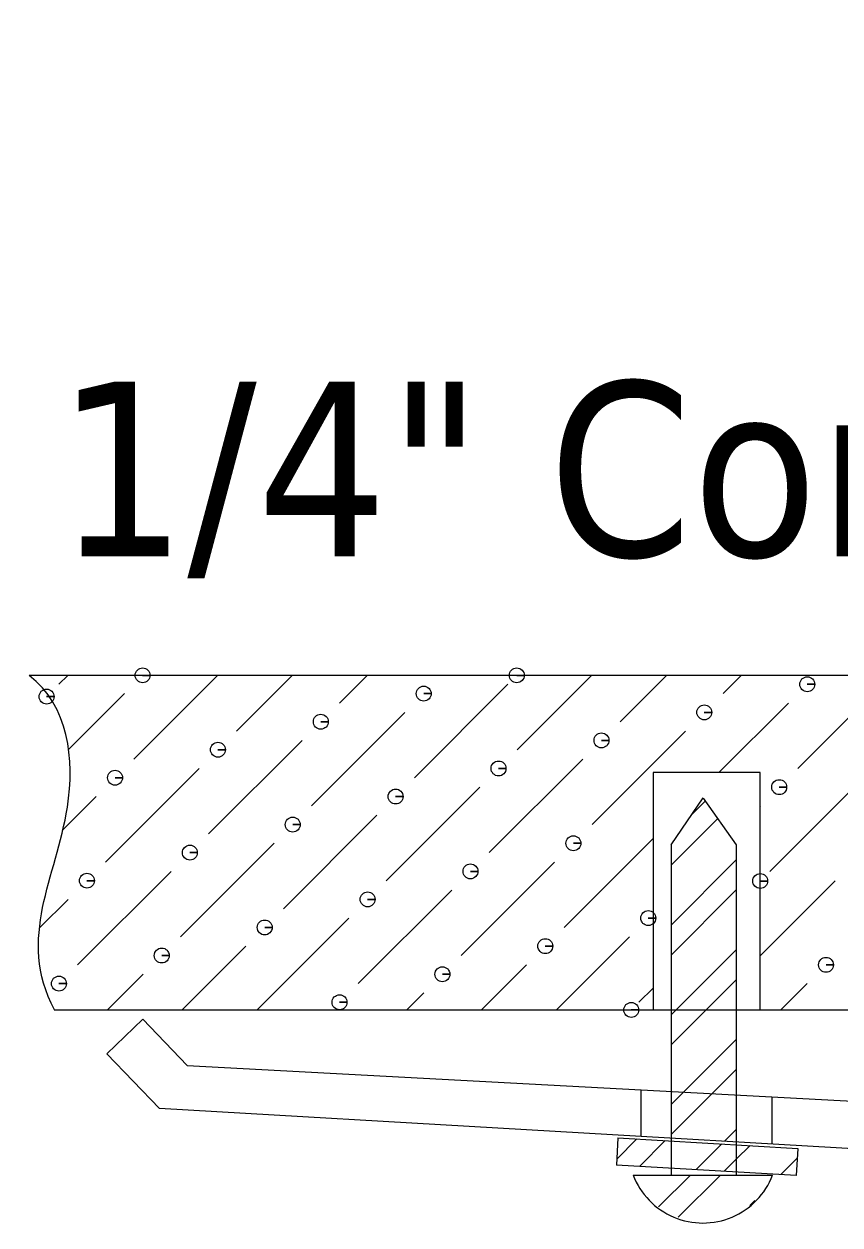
# Model space of a CAD drawing. Header units: millimetres. Extents: x 222 to 1427, y 261 to 1107.
# Drawn here: x 485.06 to 514.32, y 585.67 to 628.73 of the extents above; entities that cross this region are included whole.
import ezdxf

# ---------------------------------------------------------------- set-up
doc = ezdxf.new("R2010")
doc.units = ezdxf.units.MM
doc.layers.add('尺寸標注', color=1, linetype='Continuous', lineweight=30)
doc.styles.get("Standard").update_dxf_attribs({"font": 'arial.ttf'})

msp = doc.modelspace()

# ---------------------------------------------------------------- linework, layer by layer
at = {"layer": '尺寸標注', "lineweight": 0}
for points, knots in [([(489.314, 605.378), (489.314, 605.378), (489.582, 605.378), (489.582, 605.378), (489.582, 605.378), (489.582, 605.525), (489.462, 605.645), (489.314, 605.645), (489.314, 605.645), (489.167, 605.645), (489.046, 605.525), (489.046, 605.378), (489.046, 605.378), (489.046, 605.23), (489.167, 605.11), (489.314, 605.11), (489.314, 605.11), (489.462, 605.11), (489.582, 605.23), (489.582, 605.378), (489.582, 605.378), (489.582, 605.378), (489.314, 605.378), (489.314, 605.378)], [0, 0, 0, 0, 0.142857, 0.142857, 0.142857, 0.142857, 0.285714, 0.285714, 0.285714, 0.285714, 0.428571, 0.428571, 0.428571, 0.428571, 0.571429, 0.571429, 0.571429, 0.571429, 0.714286, 0.714286, 0.714286, 0.714286, 1, 1, 1, 1]), ([(502.731, 605.378), (502.731, 605.378), (502.998, 605.378), (502.998, 605.378), (502.998, 605.378), (502.998, 605.526), (502.878, 605.646), (502.731, 605.646), (502.731, 605.646), (502.583, 605.646), (502.463, 605.526), (502.463, 605.378), (502.463, 605.378), (502.463, 605.231), (502.583, 605.111), (502.731, 605.111), (502.731, 605.111), (502.878, 605.111), (502.998, 605.231), (502.998, 605.378), (502.998, 605.378), (502.998, 605.378), (502.731, 605.378), (502.731, 605.378)], [0, 0, 0, 0, 0.142857, 0.142857, 0.142857, 0.142857, 0.285714, 0.285714, 0.285714, 0.285714, 0.428571, 0.428571, 0.428571, 0.428571, 0.571429, 0.571429, 0.571429, 0.571429, 0.714286, 0.714286, 0.714286, 0.714286, 1, 1, 1, 1]), ([(486.15, 593.38), (484.797, 595.985), (486.227, 598.132), (486.616, 600.651), (486.616, 600.651), (486.884, 602.381), (486.66, 604.288), (485.249, 605.375)], [0, 0, 0, 0, 0.333333, 0.333333, 0.333333, 0.333333, 1, 1, 1, 1]), ([(513.144, 605.059), (513.144, 605.059), (513.412, 605.059), (513.412, 605.059), (513.412, 605.059), (513.412, 605.206), (513.292, 605.327), (513.144, 605.327), (513.144, 605.327), (512.997, 605.327), (512.877, 605.206), (512.877, 605.059), (512.877, 605.059), (512.877, 604.911), (512.997, 604.791), (513.144, 604.791), (513.144, 604.791), (513.292, 604.791), (513.412, 604.911), (513.412, 605.059), (513.412, 605.059), (513.412, 605.059), (513.144, 605.059), (513.144, 605.059)], [0, 0, 0, 0, 0.142857, 0.142857, 0.142857, 0.142857, 0.285714, 0.285714, 0.285714, 0.285714, 0.428571, 0.428571, 0.428571, 0.428571, 0.571429, 0.571429, 0.571429, 0.571429, 0.714286, 0.714286, 0.714286, 0.714286, 1, 1, 1, 1]), ([(485.87, 604.616), (485.87, 604.616), (486.138, 604.616), (486.138, 604.616), (486.138, 604.616), (486.138, 604.764), (486.018, 604.884), (485.87, 604.884), (485.87, 604.884), (485.723, 604.884), (485.603, 604.764), (485.603, 604.616), (485.603, 604.616), (485.603, 604.469), (485.723, 604.349), (485.87, 604.349), (485.87, 604.349), (486.018, 604.349), (486.138, 604.469), (486.138, 604.616), (486.138, 604.616), (486.138, 604.616), (485.87, 604.616), (485.87, 604.616)], [0, 0, 0, 0, 0.142857, 0.142857, 0.142857, 0.142857, 0.285714, 0.285714, 0.285714, 0.285714, 0.428571, 0.428571, 0.428571, 0.428571, 0.571429, 0.571429, 0.571429, 0.571429, 0.714286, 0.714286, 0.714286, 0.714286, 1, 1, 1, 1]), ([(499.394, 604.723), (499.394, 604.723), (499.661, 604.723), (499.661, 604.723), (499.661, 604.723), (499.661, 604.87), (499.541, 604.991), (499.394, 604.991), (499.394, 604.991), (499.246, 604.991), (499.126, 604.87), (499.126, 604.723), (499.126, 604.723), (499.126, 604.575), (499.246, 604.455), (499.394, 604.455), (499.394, 604.455), (499.541, 604.455), (499.661, 604.575), (499.661, 604.723), (499.661, 604.723), (499.661, 604.723), (499.394, 604.723), (499.394, 604.723)], [0, 0, 0, 0, 0.142857, 0.142857, 0.142857, 0.142857, 0.285714, 0.285714, 0.285714, 0.285714, 0.428571, 0.428571, 0.428571, 0.428571, 0.571429, 0.571429, 0.571429, 0.571429, 0.714286, 0.714286, 0.714286, 0.714286, 1, 1, 1, 1]), ([(509.454, 604.051), (509.454, 604.051), (509.722, 604.051), (509.722, 604.051), (509.722, 604.051), (509.722, 604.198), (509.601, 604.318), (509.454, 604.318), (509.454, 604.318), (509.307, 604.318), (509.186, 604.198), (509.186, 604.051), (509.186, 604.051), (509.186, 603.903), (509.307, 603.783), (509.454, 603.783), (509.454, 603.783), (509.601, 603.783), (509.722, 603.903), (509.722, 604.051), (509.722, 604.051), (509.722, 604.051), (509.454, 604.051), (509.454, 604.051)], [0, 0, 0, 0, 0.142857, 0.142857, 0.142857, 0.142857, 0.285714, 0.285714, 0.285714, 0.285714, 0.428571, 0.428571, 0.428571, 0.428571, 0.571429, 0.571429, 0.571429, 0.571429, 0.714286, 0.714286, 0.714286, 0.714286, 1, 1, 1, 1]), ([(495.703, 603.714), (495.703, 603.714), (495.971, 603.714), (495.971, 603.714), (495.971, 603.714), (495.971, 603.862), (495.851, 603.982), (495.703, 603.982), (495.703, 603.982), (495.556, 603.982), (495.436, 603.862), (495.436, 603.714), (495.436, 603.714), (495.436, 603.567), (495.556, 603.447), (495.703, 603.447), (495.703, 603.447), (495.851, 603.447), (495.971, 603.567), (495.971, 603.714), (495.971, 603.714), (495.971, 603.714), (495.703, 603.714), (495.703, 603.714)], [0, 0, 0, 0, 0.142857, 0.142857, 0.142857, 0.142857, 0.285714, 0.285714, 0.285714, 0.285714, 0.428571, 0.428571, 0.428571, 0.428571, 0.571429, 0.571429, 0.571429, 0.571429, 0.714286, 0.714286, 0.714286, 0.714286, 1, 1, 1, 1]), ([(492.014, 602.711), (492.014, 602.711), (492.281, 602.711), (492.281, 602.711), (492.281, 602.711), (492.281, 602.858), (492.161, 602.978), (492.014, 602.978), (492.014, 602.978), (491.866, 602.978), (491.746, 602.858), (491.746, 602.711), (491.746, 602.711), (491.746, 602.564), (491.866, 602.443), (492.014, 602.443), (492.014, 602.443), (492.161, 602.443), (492.281, 602.564), (492.281, 602.711), (492.281, 602.711), (492.281, 602.711), (492.014, 602.711), (492.014, 602.711)], [0, 0, 0, 0, 0.142857, 0.142857, 0.142857, 0.142857, 0.285714, 0.285714, 0.285714, 0.285714, 0.428571, 0.428571, 0.428571, 0.428571, 0.571429, 0.571429, 0.571429, 0.571429, 0.714286, 0.714286, 0.714286, 0.714286, 1, 1, 1, 1]), ([(505.766, 603.045), (505.766, 603.045), (506.034, 603.045), (506.034, 603.045), (506.034, 603.045), (506.034, 603.192), (505.914, 603.312), (505.766, 603.312), (505.766, 603.312), (505.619, 603.312), (505.499, 603.192), (505.499, 603.045), (505.499, 603.045), (505.499, 602.897), (505.619, 602.777), (505.766, 602.777), (505.766, 602.777), (505.914, 602.777), (506.034, 602.897), (506.034, 603.045), (506.034, 603.045), (506.034, 603.045), (505.766, 603.045), (505.766, 603.045)], [0, 0, 0, 0, 0.142857, 0.142857, 0.142857, 0.142857, 0.285714, 0.285714, 0.285714, 0.285714, 0.428571, 0.428571, 0.428571, 0.428571, 0.571429, 0.571429, 0.571429, 0.571429, 0.714286, 0.714286, 0.714286, 0.714286, 1, 1, 1, 1]), ([(502.076, 602.038), (502.076, 602.038), (502.343, 602.038), (502.343, 602.038), (502.343, 602.038), (502.343, 602.186), (502.223, 602.306), (502.076, 602.306), (502.076, 602.306), (501.928, 602.306), (501.808, 602.186), (501.808, 602.038), (501.808, 602.038), (501.808, 601.891), (501.928, 601.771), (502.076, 601.771), (502.076, 601.771), (502.223, 601.771), (502.343, 601.891), (502.343, 602.038), (502.343, 602.038), (502.343, 602.038), (502.076, 602.038), (502.076, 602.038)], [0, 0, 0, 0, 0.142857, 0.142857, 0.142857, 0.142857, 0.285714, 0.285714, 0.285714, 0.285714, 0.428571, 0.428571, 0.428571, 0.428571, 0.571429, 0.571429, 0.571429, 0.571429, 0.714286, 0.714286, 0.714286, 0.714286, 1, 1, 1, 1]), ([(488.325, 601.705), (488.325, 601.705), (488.593, 601.705), (488.593, 601.705), (488.593, 601.705), (488.593, 601.853), (488.473, 601.973), (488.325, 601.973), (488.325, 601.973), (488.178, 601.973), (488.058, 601.853), (488.058, 601.705), (488.058, 601.705), (488.058, 601.558), (488.178, 601.438), (488.325, 601.438), (488.325, 601.438), (488.473, 601.438), (488.593, 601.558), (488.593, 601.705), (488.593, 601.705), (488.593, 601.705), (488.325, 601.705), (488.325, 601.705)], [0, 0, 0, 0, 0.142857, 0.142857, 0.142857, 0.142857, 0.285714, 0.285714, 0.285714, 0.285714, 0.428571, 0.428571, 0.428571, 0.428571, 0.571429, 0.571429, 0.571429, 0.571429, 0.714286, 0.714286, 0.714286, 0.714286, 1, 1, 1, 1]), ([(498.386, 601.033), (498.386, 601.033), (498.653, 601.033), (498.653, 601.033), (498.653, 601.033), (498.653, 601.18), (498.533, 601.3), (498.386, 601.3), (498.386, 601.3), (498.238, 601.3), (498.118, 601.18), (498.118, 601.033), (498.118, 601.033), (498.118, 600.885), (498.238, 600.765), (498.386, 600.765), (498.386, 600.765), (498.533, 600.765), (498.653, 600.885), (498.653, 601.033), (498.653, 601.033), (498.653, 601.033), (498.386, 601.033), (498.386, 601.033)], [0, 0, 0, 0, 0.142857, 0.142857, 0.142857, 0.142857, 0.285714, 0.285714, 0.285714, 0.285714, 0.428571, 0.428571, 0.428571, 0.428571, 0.571429, 0.571429, 0.571429, 0.571429, 0.714286, 0.714286, 0.714286, 0.714286, 1, 1, 1, 1]), ([(512.138, 601.369), (512.138, 601.369), (512.406, 601.369), (512.406, 601.369), (512.406, 601.369), (512.406, 601.516), (512.286, 601.636), (512.138, 601.636), (512.138, 601.636), (511.991, 601.636), (511.871, 601.516), (511.871, 601.369), (511.871, 601.369), (511.871, 601.221), (511.991, 601.101), (512.138, 601.101), (512.138, 601.101), (512.286, 601.101), (512.406, 601.221), (512.406, 601.369), (512.406, 601.369), (512.406, 601.369), (512.138, 601.369), (512.138, 601.369)], [0, 0, 0, 0, 0.142857, 0.142857, 0.142857, 0.142857, 0.285714, 0.285714, 0.285714, 0.285714, 0.428571, 0.428571, 0.428571, 0.428571, 0.571429, 0.571429, 0.571429, 0.571429, 0.714286, 0.714286, 0.714286, 0.714286, 1, 1, 1, 1]), ([(494.697, 600.027), (494.697, 600.027), (494.965, 600.027), (494.965, 600.027), (494.965, 600.027), (494.965, 600.174), (494.844, 600.294), (494.697, 600.294), (494.697, 600.294), (494.549, 600.294), (494.429, 600.174), (494.429, 600.027), (494.429, 600.027), (494.429, 599.879), (494.549, 599.759), (494.697, 599.759), (494.697, 599.759), (494.844, 599.759), (494.965, 599.879), (494.965, 600.027), (494.965, 600.027), (494.965, 600.027), (494.697, 600.027), (494.697, 600.027)], [0, 0, 0, 0, 0.142857, 0.142857, 0.142857, 0.142857, 0.285714, 0.285714, 0.285714, 0.285714, 0.428571, 0.428571, 0.428571, 0.428571, 0.571429, 0.571429, 0.571429, 0.571429, 0.714286, 0.714286, 0.714286, 0.714286, 1, 1, 1, 1]), ([(504.76, 599.357), (504.76, 599.357), (505.028, 599.357), (505.028, 599.357), (505.028, 599.357), (505.028, 599.504), (504.908, 599.624), (504.76, 599.624), (504.76, 599.624), (504.613, 599.624), (504.493, 599.504), (504.493, 599.357), (504.493, 599.357), (504.493, 599.209), (504.613, 599.089), (504.76, 599.089), (504.76, 599.089), (504.908, 599.089), (505.028, 599.209), (505.028, 599.357), (505.028, 599.357), (505.028, 599.357), (504.76, 599.357), (504.76, 599.357)], [0, 0, 0, 0, 0.142857, 0.142857, 0.142857, 0.142857, 0.285714, 0.285714, 0.285714, 0.285714, 0.428571, 0.428571, 0.428571, 0.428571, 0.571429, 0.571429, 0.571429, 0.571429, 0.714286, 0.714286, 0.714286, 0.714286, 1, 1, 1, 1]), ([(491.007, 599.021), (491.007, 599.021), (491.275, 599.021), (491.275, 599.021), (491.275, 599.021), (491.275, 599.168), (491.155, 599.288), (491.007, 599.288), (491.007, 599.288), (490.86, 599.288), (490.74, 599.168), (490.74, 599.021), (490.74, 599.021), (490.74, 598.873), (490.86, 598.753), (491.007, 598.753), (491.007, 598.753), (491.155, 598.753), (491.275, 598.873), (491.275, 599.021), (491.275, 599.021), (491.275, 599.021), (491.007, 599.021), (491.007, 599.021)], [0, 0, 0, 0, 0.142857, 0.142857, 0.142857, 0.142857, 0.285714, 0.285714, 0.285714, 0.285714, 0.428571, 0.428571, 0.428571, 0.428571, 0.571429, 0.571429, 0.571429, 0.571429, 0.714286, 0.714286, 0.714286, 0.714286, 1, 1, 1, 1]), ([(487.317, 598.014), (487.317, 598.014), (487.585, 598.014), (487.585, 598.014), (487.585, 598.014), (487.585, 598.162), (487.465, 598.282), (487.317, 598.282), (487.317, 598.282), (487.17, 598.282), (487.05, 598.162), (487.05, 598.014), (487.05, 598.014), (487.05, 597.867), (487.17, 597.747), (487.317, 597.747), (487.317, 597.747), (487.465, 597.747), (487.585, 597.867), (487.585, 598.014), (487.585, 598.014), (487.585, 598.014), (487.317, 598.014), (487.317, 598.014)], [0, 0, 0, 0, 0.142857, 0.142857, 0.142857, 0.142857, 0.285714, 0.285714, 0.285714, 0.285714, 0.428571, 0.428571, 0.428571, 0.428571, 0.571429, 0.571429, 0.571429, 0.571429, 0.714286, 0.714286, 0.714286, 0.714286, 1, 1, 1, 1]), ([(501.07, 598.348), (501.07, 598.348), (501.337, 598.348), (501.337, 598.348), (501.337, 598.348), (501.337, 598.496), (501.217, 598.616), (501.07, 598.616), (501.07, 598.616), (500.922, 598.616), (500.802, 598.496), (500.802, 598.348), (500.802, 598.348), (500.802, 598.201), (500.922, 598.081), (501.07, 598.081), (501.07, 598.081), (501.217, 598.081), (501.337, 598.201), (501.337, 598.348), (501.337, 598.348), (501.337, 598.348), (501.07, 598.348), (501.07, 598.348)], [0, 0, 0, 0, 0.142857, 0.142857, 0.142857, 0.142857, 0.285714, 0.285714, 0.285714, 0.285714, 0.428571, 0.428571, 0.428571, 0.428571, 0.571429, 0.571429, 0.571429, 0.571429, 0.714286, 0.714286, 0.714286, 0.714286, 1, 1, 1, 1]), ([(511.458, 598.003), (511.458, 598.003), (511.725, 598.003), (511.725, 598.003), (511.725, 598.003), (511.725, 598.151), (511.605, 598.271), (511.458, 598.271), (511.458, 598.271), (511.31, 598.271), (511.19, 598.151), (511.19, 598.003), (511.19, 598.003), (511.19, 597.856), (511.31, 597.736), (511.458, 597.736), (511.458, 597.736), (511.605, 597.736), (511.725, 597.856), (511.725, 598.003), (511.725, 598.003), (511.725, 598.003), (511.458, 598.003), (511.458, 598.003)], [0, 0, 0, 0, 0.142857, 0.142857, 0.142857, 0.142857, 0.285714, 0.285714, 0.285714, 0.285714, 0.428571, 0.428571, 0.428571, 0.428571, 0.571429, 0.571429, 0.571429, 0.571429, 0.714286, 0.714286, 0.714286, 0.714286, 1, 1, 1, 1]), ([(497.381, 597.345), (497.381, 597.345), (497.649, 597.345), (497.649, 597.345), (497.649, 597.345), (497.649, 597.492), (497.529, 597.612), (497.381, 597.612), (497.381, 597.612), (497.234, 597.612), (497.114, 597.492), (497.114, 597.345), (497.114, 597.345), (497.114, 597.197), (497.234, 597.077), (497.381, 597.077), (497.381, 597.077), (497.529, 597.077), (497.649, 597.197), (497.649, 597.345), (497.649, 597.345), (497.649, 597.345), (497.381, 597.345), (497.381, 597.345)], [0, 0, 0, 0, 0.142857, 0.142857, 0.142857, 0.142857, 0.285714, 0.285714, 0.285714, 0.285714, 0.428571, 0.428571, 0.428571, 0.428571, 0.571429, 0.571429, 0.571429, 0.571429, 0.714286, 0.714286, 0.714286, 0.714286, 1, 1, 1, 1]), ([(507.442, 596.672), (507.442, 596.672), (507.71, 596.672), (507.71, 596.672), (507.71, 596.672), (507.71, 596.82), (507.59, 596.94), (507.442, 596.94), (507.442, 596.94), (507.295, 596.94), (507.175, 596.82), (507.175, 596.672), (507.175, 596.672), (507.175, 596.525), (507.295, 596.405), (507.442, 596.405), (507.442, 596.405), (507.59, 596.405), (507.71, 596.525), (507.71, 596.672), (507.71, 596.672), (507.71, 596.672), (507.442, 596.672), (507.442, 596.672)], [0, 0, 0, 0, 0.142857, 0.142857, 0.142857, 0.142857, 0.285714, 0.285714, 0.285714, 0.285714, 0.428571, 0.428571, 0.428571, 0.428571, 0.571429, 0.571429, 0.571429, 0.571429, 0.714286, 0.714286, 0.714286, 0.714286, 1, 1, 1, 1]), ([(493.691, 596.336), (493.691, 596.336), (493.959, 596.336), (493.959, 596.336), (493.959, 596.336), (493.959, 596.484), (493.839, 596.604), (493.691, 596.604), (493.691, 596.604), (493.544, 596.604), (493.424, 596.484), (493.424, 596.336), (493.424, 596.336), (493.424, 596.189), (493.544, 596.069), (493.691, 596.069), (493.691, 596.069), (493.839, 596.069), (493.959, 596.189), (493.959, 596.336), (493.959, 596.336), (493.959, 596.336), (493.691, 596.336), (493.691, 596.336)], [0, 0, 0, 0, 0.142857, 0.142857, 0.142857, 0.142857, 0.285714, 0.285714, 0.285714, 0.285714, 0.428571, 0.428571, 0.428571, 0.428571, 0.571429, 0.571429, 0.571429, 0.571429, 0.714286, 0.714286, 0.714286, 0.714286, 1, 1, 1, 1]), ([(503.752, 595.667), (503.752, 595.667), (504.019, 595.667), (504.019, 595.667), (504.019, 595.667), (504.019, 595.814), (503.899, 595.934), (503.752, 595.934), (503.752, 595.934), (503.604, 595.934), (503.484, 595.814), (503.484, 595.667), (503.484, 595.667), (503.484, 595.519), (503.604, 595.399), (503.752, 595.399), (503.752, 595.399), (503.899, 595.399), (504.019, 595.519), (504.019, 595.667), (504.019, 595.667), (504.019, 595.667), (503.752, 595.667), (503.752, 595.667)], [0, 0, 0, 0, 0.142857, 0.142857, 0.142857, 0.142857, 0.285714, 0.285714, 0.285714, 0.285714, 0.428571, 0.428571, 0.428571, 0.428571, 0.571429, 0.571429, 0.571429, 0.571429, 0.714286, 0.714286, 0.714286, 0.714286, 1, 1, 1, 1]), ([(490.001, 595.33), (490.001, 595.33), (490.269, 595.33), (490.269, 595.33), (490.269, 595.33), (490.269, 595.478), (490.148, 595.598), (490.001, 595.598), (490.001, 595.598), (489.853, 595.598), (489.733, 595.478), (489.733, 595.33), (489.733, 595.33), (489.733, 595.183), (489.853, 595.063), (490.001, 595.063), (490.001, 595.063), (490.148, 595.063), (490.269, 595.183), (490.269, 595.33), (490.269, 595.33), (490.269, 595.33), (490.001, 595.33), (490.001, 595.33)], [0, 0, 0, 0, 0.142857, 0.142857, 0.142857, 0.142857, 0.285714, 0.285714, 0.285714, 0.285714, 0.428571, 0.428571, 0.428571, 0.428571, 0.571429, 0.571429, 0.571429, 0.571429, 0.714286, 0.714286, 0.714286, 0.714286, 1, 1, 1, 1]), ([(513.817, 594.997), (513.817, 594.997), (514.084, 594.997), (514.084, 594.997), (514.084, 594.997), (514.084, 595.144), (513.964, 595.264), (513.817, 595.264), (513.817, 595.264), (513.669, 595.264), (513.549, 595.144), (513.549, 594.997), (513.549, 594.997), (513.549, 594.849), (513.669, 594.729), (513.817, 594.729), (513.817, 594.729), (513.964, 594.729), (514.084, 594.849), (514.084, 594.997), (514.084, 594.997), (514.084, 594.997), (513.817, 594.997), (513.817, 594.997)], [0, 0, 0, 0, 0.142857, 0.142857, 0.142857, 0.142857, 0.285714, 0.285714, 0.285714, 0.285714, 0.428571, 0.428571, 0.428571, 0.428571, 0.571429, 0.571429, 0.571429, 0.571429, 0.714286, 0.714286, 0.714286, 0.714286, 1, 1, 1, 1]), ([(500.064, 594.661), (500.064, 594.661), (500.332, 594.661), (500.332, 594.661), (500.332, 594.661), (500.332, 594.808), (500.211, 594.928), (500.064, 594.928), (500.064, 594.928), (499.917, 594.928), (499.796, 594.808), (499.796, 594.661), (499.796, 594.661), (499.796, 594.513), (499.917, 594.393), (500.064, 594.393), (500.064, 594.393), (500.211, 594.393), (500.332, 594.513), (500.332, 594.661), (500.332, 594.661), (500.332, 594.661), (500.064, 594.661), (500.064, 594.661)], [0, 0, 0, 0, 0.142857, 0.142857, 0.142857, 0.142857, 0.285714, 0.285714, 0.285714, 0.285714, 0.428571, 0.428571, 0.428571, 0.428571, 0.571429, 0.571429, 0.571429, 0.571429, 0.714286, 0.714286, 0.714286, 0.714286, 1, 1, 1, 1]), ([(486.313, 594.324), (486.313, 594.324), (486.58, 594.324), (486.58, 594.324), (486.58, 594.324), (486.58, 594.472), (486.46, 594.592), (486.313, 594.592), (486.313, 594.592), (486.165, 594.592), (486.045, 594.472), (486.045, 594.324), (486.045, 594.324), (486.045, 594.177), (486.165, 594.057), (486.313, 594.057), (486.313, 594.057), (486.46, 594.057), (486.58, 594.177), (486.58, 594.324), (486.58, 594.324), (486.58, 594.324), (486.313, 594.324), (486.313, 594.324)], [0, 0, 0, 0, 0.142857, 0.142857, 0.142857, 0.142857, 0.285714, 0.285714, 0.285714, 0.285714, 0.428571, 0.428571, 0.428571, 0.428571, 0.571429, 0.571429, 0.571429, 0.571429, 0.714286, 0.714286, 0.714286, 0.714286, 1, 1, 1, 1]), ([(496.374, 593.654), (496.374, 593.654), (496.641, 593.654), (496.641, 593.654), (496.641, 593.654), (496.641, 593.802), (496.521, 593.922), (496.374, 593.922), (496.374, 593.922), (496.226, 593.922), (496.106, 593.802), (496.106, 593.654), (496.106, 593.654), (496.106, 593.507), (496.226, 593.387), (496.374, 593.387), (496.374, 593.387), (496.521, 593.387), (496.641, 593.507), (496.641, 593.654), (496.641, 593.654), (496.641, 593.654), (496.374, 593.654), (496.374, 593.654)], [0, 0, 0, 0, 0.142857, 0.142857, 0.142857, 0.142857, 0.285714, 0.285714, 0.285714, 0.285714, 0.428571, 0.428571, 0.428571, 0.428571, 0.571429, 0.571429, 0.571429, 0.571429, 0.714286, 0.714286, 0.714286, 0.714286, 1, 1, 1, 1]), ([(506.834, 593.38), (506.834, 593.38), (507.102, 593.38), (507.102, 593.38), (507.102, 593.38), (507.102, 593.527), (506.982, 593.648), (506.834, 593.648), (506.834, 593.648), (506.687, 593.648), (506.567, 593.527), (506.567, 593.38), (506.567, 593.38), (506.567, 593.233), (506.687, 593.112), (506.834, 593.112), (506.834, 593.112), (506.982, 593.112), (507.102, 593.233), (507.102, 593.38), (507.102, 593.38), (507.102, 593.38), (506.834, 593.38), (506.834, 593.38)], [0, 0, 0, 0, 0.142857, 0.142857, 0.142857, 0.142857, 0.285714, 0.285714, 0.285714, 0.285714, 0.428571, 0.428571, 0.428571, 0.428571, 0.571429, 0.571429, 0.571429, 0.571429, 0.714286, 0.714286, 0.714286, 0.714286, 1, 1, 1, 1]), ([(506.904, 587.455), (507.163, 586.776), (507.689, 586.233), (508.358, 585.95), (508.358, 585.95), (509.025, 585.668), (509.779, 585.668), (510.449, 585.95), (510.449, 585.95), (511.117, 586.233), (511.641, 586.776), (511.9, 587.455)], [0, 0, 0, 0, 0.25, 0.25, 0.25, 0.25, 0.5, 0.5, 0.5, 0.5, 1, 1, 1, 1])]:
    msp.add_open_spline(points, degree=3, knots=knots, dxfattribs=at)
for points in [[(539.286, 605.375), (539.286, 605.375), (485.246, 605.375), (485.246, 605.375)], [(486.313, 605.059), (486.313, 605.059), (486.631, 605.377), (486.631, 605.377)], [(488.994, 602.374), (488.994, 602.374), (491.998, 605.377), (491.998, 605.377)], [(492.684, 603.38), (492.684, 603.38), (494.679, 605.377), (494.679, 605.377)], [(496.373, 604.386), (496.373, 604.386), (497.364, 605.377), (497.364, 605.377)], [(502.747, 602.71), (502.747, 602.71), (505.414, 605.378), (505.414, 605.378)], [(506.436, 603.714), (506.436, 603.714), (508.096, 605.378), (508.096, 605.378)], [(510.126, 604.722), (510.126, 604.722), (510.781, 605.378), (510.781, 605.378)], [(512.81, 602.038), (512.81, 602.038), (516.147, 605.378), (516.147, 605.378)], [(486.655, 602.716), (486.655, 602.716), (488.659, 604.722), (488.659, 604.722)], [(499.057, 601.704), (499.057, 601.704), (502.412, 605.059), (502.412, 605.059)], [(509.978, 601.892), (509.978, 601.892), (512.474, 604.386), (512.474, 604.386)], [(495.367, 600.696), (495.367, 600.696), (498.721, 604.05), (498.721, 604.05)], [(505.429, 600.026), (505.429, 600.026), (508.784, 603.38), (508.784, 603.38)], [(491.679, 599.692), (491.679, 599.692), (495.033, 603.044), (495.033, 603.044)], [(501.739, 599.02), (501.739, 599.02), (505.095, 602.374), (505.095, 602.374)], [(487.988, 598.684), (487.988, 598.684), (491.342, 602.038), (491.342, 602.038)], [(511.457, 601.891), (511.457, 601.891), (507.615, 601.891), (507.615, 601.891)], [(507.615, 601.888), (507.615, 601.888), (507.615, 593.378), (507.615, 593.378)], [(511.457, 593.38), (511.457, 593.38), (511.457, 601.891), (511.457, 601.891)], [(511.802, 598.348), (511.802, 598.348), (515.156, 601.704), (515.156, 601.704)], [(498.05, 598.014), (498.05, 598.014), (501.405, 601.368), (501.405, 601.368)], [(486.43, 599.81), (486.43, 599.81), (487.652, 601.032), (487.652, 601.032)], [(508.263, 599.305), (508.263, 599.305), (509.415, 600.98), (509.415, 600.98)], [(509.006, 600.383), (509.006, 600.383), (509.494, 600.872), (509.494, 600.872)], [(509.417, 600.979), (509.417, 600.979), (510.598, 599.303), (510.598, 599.303)], [(494.361, 597.008), (494.361, 597.008), (497.715, 600.362), (497.715, 600.362)], [(511.457, 600.687), (511.457, 600.687), (511.468, 600.696), (511.468, 600.696)], [(508.266, 598.569), (508.266, 598.569), (509.94, 600.242), (509.94, 600.242)], [(504.423, 596.336), (504.423, 596.336), (507.615, 599.53), (507.615, 599.53)], [(490.671, 596.002), (490.671, 596.002), (494.026, 599.356), (494.026, 599.356)], [(508.263, 599.305), (508.263, 599.305), (508.263, 587.457), (508.263, 587.457)], [(510.598, 599.303), (510.598, 599.303), (510.598, 587.455), (510.598, 587.455)], [(500.733, 595.33), (500.733, 595.33), (504.087, 598.684), (504.087, 598.684)], [(508.266, 596.424), (508.266, 596.424), (510.598, 598.757), (510.598, 598.757)], [(486.982, 594.996), (486.982, 594.996), (490.337, 598.348), (490.337, 598.348)], [(511.457, 595.321), (511.457, 595.321), (514.15, 598.014), (514.15, 598.014)], [(485.634, 596.332), (485.634, 596.332), (486.646, 597.344), (486.646, 597.344)], [(497.045, 594.324), (497.045, 594.324), (500.399, 597.678), (500.399, 597.678)], [(508.266, 595.349), (508.266, 595.349), (510.598, 597.682), (510.598, 597.682)], [(493.417, 593.38), (493.417, 593.38), (496.709, 596.672), (496.709, 596.672)], [(490.733, 593.38), (490.733, 593.38), (493.019, 595.666), (493.019, 595.666)], [(504.149, 593.38), (504.149, 593.38), (506.772, 596.002), (506.772, 596.002)], [(508.443, 593.382), (508.443, 593.382), (510.598, 595.537), (510.598, 595.537)], [(501.467, 593.38), (501.467, 593.38), (503.081, 594.996), (503.081, 594.996)], [(488.051, 593.38), (488.051, 593.38), (489.33, 594.66), (489.33, 594.66)], [(509.518, 593.382), (509.518, 593.382), (510.598, 594.463), (510.598, 594.463)], [(512.2, 593.38), (512.2, 593.38), (513.144, 594.324), (513.144, 594.324)], [(498.783, 593.38), (498.783, 593.38), (499.393, 593.99), (499.393, 593.99)], [(507.107, 593.654), (507.107, 593.654), (507.615, 594.163), (507.615, 594.163)], [(486.147, 593.38), (486.147, 593.38), (541.29, 593.38), (541.29, 593.38)], [(489.322, 593.044), (489.322, 593.044), (488.036, 591.804), (488.036, 591.804)], [(490.916, 591.387), (490.916, 591.387), (489.32, 593.046), (489.32, 593.046)], [(508.266, 593.202), (508.266, 593.202), (508.445, 593.382), (508.445, 593.382)], [(508.266, 592.128), (508.266, 592.128), (509.518, 593.382), (509.518, 593.382)], [(508.719, 590.437), (508.719, 590.437), (510.601, 592.316), (510.601, 592.316)], [(488.033, 591.806), (488.033, 591.806), (489.919, 589.847), (489.919, 589.847)], [(490.916, 591.387), (490.916, 591.387), (528.596, 589.368), (528.596, 589.368)], [(509.738, 590.381), (509.738, 590.381), (510.601, 591.244), (510.601, 591.244)], [(507.176, 590.516), (507.176, 590.516), (507.176, 588.842), (507.176, 588.842)], [(508.266, 589.983), (508.266, 589.983), (508.719, 590.437), (508.719, 590.437)], [(508.266, 588.908), (508.266, 588.908), (509.738, 590.381), (509.738, 590.381)], [(511.872, 590.265), (511.872, 590.265), (511.872, 588.57), (511.872, 588.57)], [(529.396, 587.549), (529.396, 587.549), (489.919, 589.847), (489.919, 589.847)], [(506.358, 588.791), (506.358, 588.791), (506.303, 587.814), (506.303, 587.814)], [(506.316, 588.033), (506.316, 588.033), (507.037, 588.754), (507.037, 588.754)], [(506.358, 588.791), (506.358, 588.791), (512.808, 588.416), (512.808, 588.416)], [(510.173, 588.67), (510.173, 588.67), (510.601, 589.096), (510.601, 589.096)], [(507.127, 587.769), (507.127, 587.769), (508.051, 588.696), (508.051, 588.696)], [(509.156, 587.654), (509.156, 587.654), (510.081, 588.579), (510.081, 588.579)], [(510.598, 588.024), (510.598, 588.024), (511.093, 588.519), (511.093, 588.519)], [(512.805, 588.416), (512.805, 588.416), (512.75, 587.44), (512.75, 587.44)], [(510.17, 587.594), (510.17, 587.594), (510.601, 588.024), (510.601, 588.024)], [(512.198, 587.477), (512.198, 587.477), (512.787, 588.065), (512.787, 588.065)], [(512.75, 587.44), (512.75, 587.44), (506.3, 587.814), (506.3, 587.814)], [(506.904, 587.455), (506.904, 587.455), (511.9, 587.455), (511.9, 587.455)], [(507.816, 586.314), (507.816, 586.314), (508.959, 587.457), (508.959, 587.457)], [(508.52, 585.946), (508.52, 585.946), (510.034, 587.457), (510.034, 587.457)], [(511.084, 586.363), (511.084, 586.363), (511.268, 586.547), (511.268, 586.547)]]:
    msp.add_open_spline(points, degree=3, dxfattribs=at)

# ---------------------------------------------------------------- texts
at = {"layer": '尺寸標注', "lineweight": 0, "char_height": 6.26383, "attachment_point": 1}
for s, insert, width in [('{\\fTahoma|b0|i0|c163|p34; }', (486.946, 628.735), 78.33309), ('{\\fTahoma|b0|i0|c163|p34; }', (486.886, 619.339), 81.84391), ('{\\fTahoma|b0|i0|c163|p34;1/4" Conceal}', (486.213, 615.912), 73.45244)]:
    msp.add_mtext(s, dxfattribs=dict(at, insert=insert, width=width))

doc.saveas('drawing.dxf')
